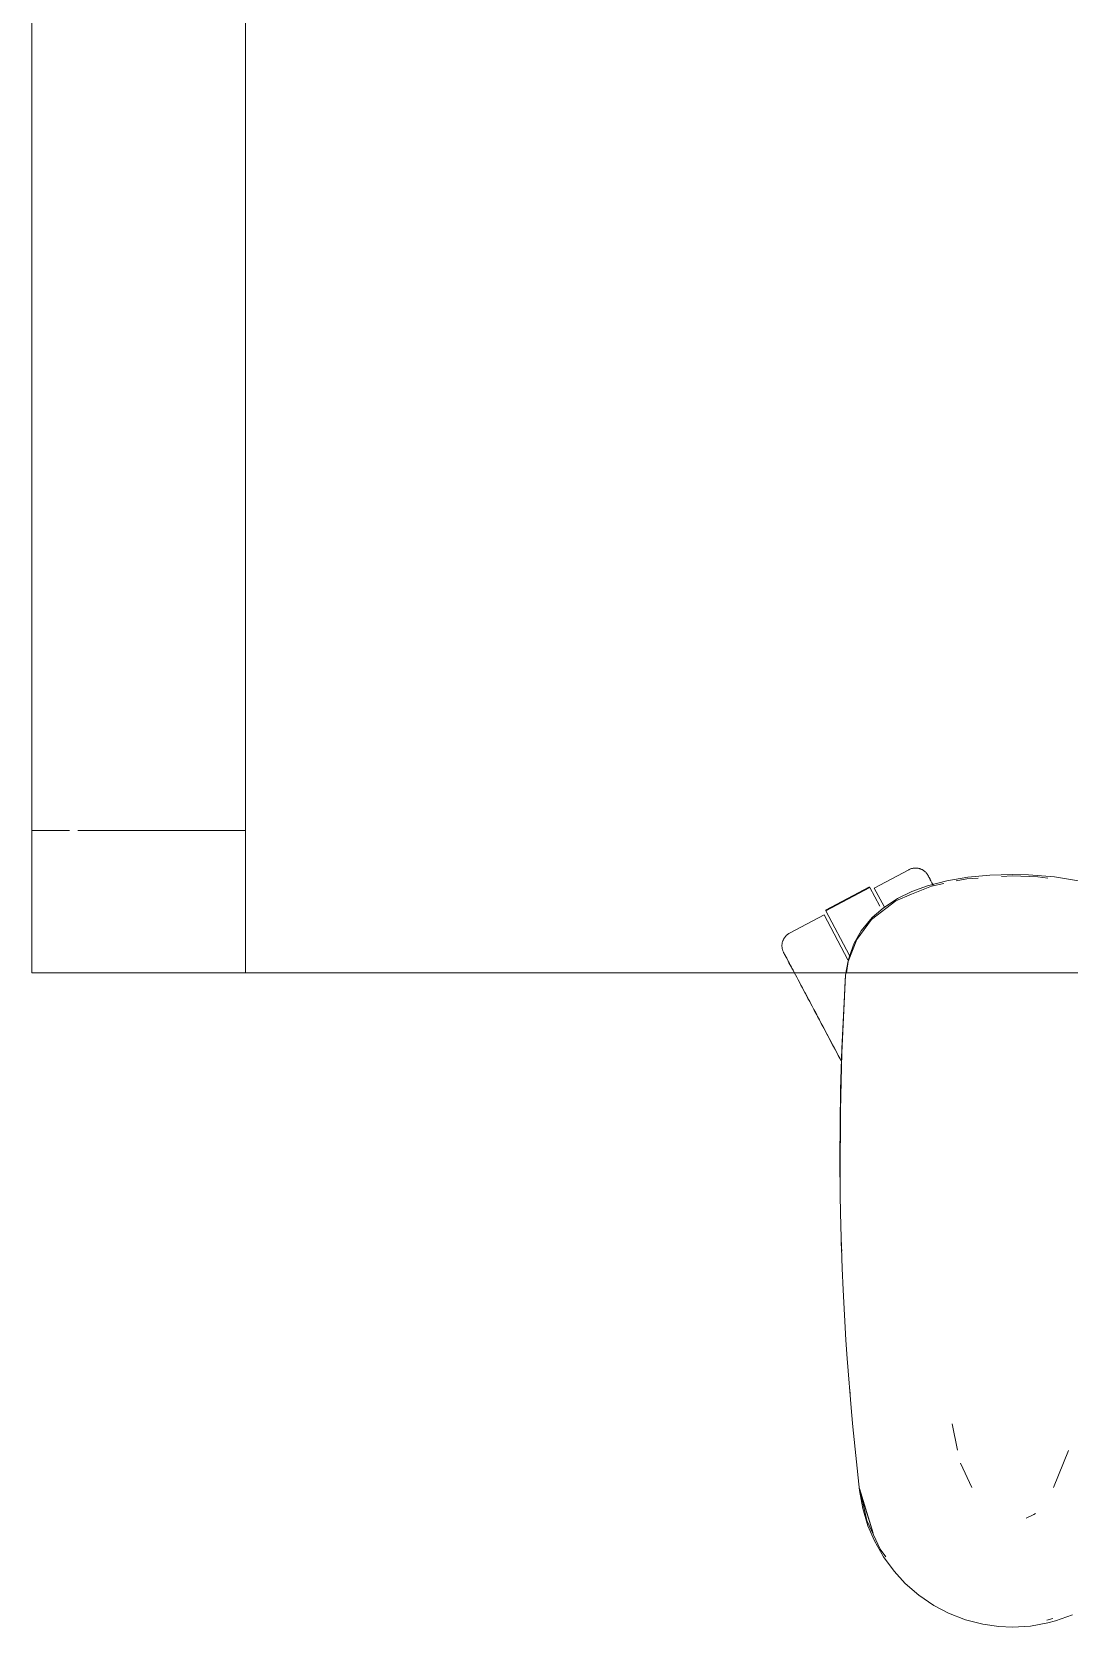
# Model space of a CAD drawing. Header units: millimetres. Extents: x 155927 to 295199, y -4084 to 97293.
# Drawn here: x 228996 to 229287.4, y 16864.6 to 17312.6 of the extents above; entities that cross this region are included whole.
import ezdxf

# ---------------------------------------------------------------- set-up
doc = ezdxf.new("R2010")
doc.units = ezdxf.units.MM
doc.header["$MEASUREMENT"] = 0
doc.layers.add('G-IMPT', color=8, linetype='CONTINUOUS', lineweight=9)
doc.layers.add('I-FURN', color=8, linetype='CONTINUOUS', lineweight=9)

msp = doc.modelspace()

# ---------------------------------------------------------------- linework, layer by layer
at = {"layer": 'G-IMPT'}
for p, q in [((229247.62, 17072.8), (229253.1, 17074.23)), ((229248.73, 17072.77), (229252.2, 17073.48)), ((229259.03, 17075.22), (229253.1, 17074.23)), ((229255.71, 17074.2), (229258.69, 17074.81)), ((229258.69, 17074.81), (229261.9, 17075.01)), ((229259.03, 17075.22), (229265.18, 17075.79)), ((229271.52, 17075.97), (229265.18, 17075.79)), ((229268.41, 17075.41), (229271.52, 17075.6)), ((229276.03, 17075.88), (229271.52, 17075.97)), ((229278.69, 17075.37), (229271.52, 17075.6)), ((229276.03, 17075.88), (229283.34, 17075.31)), ((229278.69, 17075.37), (229281.47, 17074.97)), ((229290.1, 17074.19), (229283.34, 17075.31)), ((229239.21, 17069.23), (229235.16, 17066.57)), ((229238.72, 17068.6), (229243.11, 17070.44)), ((229239.21, 17069.23), (229243.29, 17071.21)), ((229248.73, 17072.77), (229243.11, 17070.44)), ((229247.62, 17072.8), (229243.29, 17071.21)), ((229231.93, 17063.39), (229238.72, 17068.6)), ((229235.16, 17066.57), (229232.13, 17063.9)), ((229227.09, 17056.73), (229229.05, 17060.16)), ((229227.76, 17057.76), (229231.93, 17063.39)), ((229229.05, 17060.16), (229232.13, 17063.9)), ((229225.35, 17051.57), (229227.76, 17057.76)), ((229227.09, 17056.73), (229225.7, 17053.09)), ((229225.35, 17051.57), (229224.87, 17048.4)), ((229225.33, 17051.74), (229224.89, 17049.35)), ((229225.33, 17051.74), (229225.7, 17053.09)), ((229223.55, 17025.92), (229224.63, 17047.7)), ((229223.59, 17027.13), (229224.63, 17047.7)), ((229224.63, 17047.7), (229224.52, 17046.1)), ((229224.63, 17047.7), (229224.89, 17049.35)), ((229223.55, 17025.92), (229224.52, 17046.1)), ((229223.08, 17005.73), (229223.59, 17027.13)), ((229223.08, 17005.73), (229223.55, 17025.92)), ((229223.24, 17015.56), (229223.59, 17027.13)), ((229223.59, 17027.13), (229223.55, 17025.92)), ((229223.24, 17015.56), (229223.04, 16996.34)), ((229223.08, 17005.73), (229223.24, 17015.56)), ((229223.13, 16985.55), (229223.24, 17015.56)), ((229223.1, 17007.77), (229223.17, 17009.68)), ((229223.12, 17005.73), (229223.1, 17007.77)), ((229223.13, 16985.55), (229223.08, 17005.73)), ((229223.13, 16985.55), (229223.04, 16996.34)), ((229223.13, 16985.55), (229223.29, 16977.13)), ((229223.68, 16965.37), (229223.29, 16977.13)), ((229223.43, 16972.19), (229223.42, 16973.69)), ((229223.54, 16970.26), (229223.43, 16972.19)), ((229223.68, 16965.37), (229223.93, 16959.35)), ((229224.74, 16945.21), (229223.93, 16959.35)), ((229225.07, 16940.12), (229224.74, 16945.21)), ((229225.07, 16940.12), (229226.32, 16925.06)), ((229225.72, 16931.93), (229225.89, 16930.26)), ((229226.32, 16925.06), (229226.66, 16920.93)), ((229226.66, 16920.93), (229228.57, 16903.01)), ((229254.54, 16921.72), (229256.11, 16914.29)), ((229287.24, 16914.22), (229283.09, 16903.8)), ((229260.14, 16903.89), (229256.88, 16910.67)), ((229228.57, 16903.52), (229232.4, 16891.06)), ((229228.57, 16903.52), (229229.49, 16900.2)), ((229228.57, 16903.01), (229229.47, 16897.96)), ((229230.61, 16894.55), (229228.7, 16902.95)), ((229232.4, 16891.06), (229229.49, 16900.2)), ((229230.93, 16893.1), (229229.47, 16897.96)), ((229230.61, 16894.55), (229234.35, 16886.49)), ((229275.35, 16895.26), (229277.57, 16896.27)), ((229277.57, 16896.27), (229278.02, 16896.57)), ((229232.74, 16888.86), (229230.93, 16893.1)), ((229232.74, 16888.86), (229235.25, 16884.42)), ((229235.95, 16884.38), (229234.35, 16886.49)), ((229238.25, 16880.33), (229235.25, 16884.42)), ((229238.25, 16880.33), (229241.42, 16876.9)), ((229245.25, 16873.58), (229241.42, 16876.9)), ((229249.42, 16870.74), (229245.25, 16873.58)), ((229249.42, 16870.74), (229253.58, 16868.56)), ((229253.58, 16868.56), (229258.29, 16866.72)), ((229288.41, 16868.09), (229283.64, 16866.38)), ((229263.16, 16865.46), (229258.29, 16866.72)), ((229263.16, 16865.46), (229267.67, 16864.81)), ((229271.52, 16864.64), (229267.67, 16864.81)), ((229271.52, 16864.64), (229276.56, 16864.94)), ((229276.56, 16864.94), (229281.51, 16865.82)), ((229282.86, 16867.08), (229281.17, 16866.56)), ((229281.51, 16865.82), (229283.64, 16866.38))]:
    msp.add_line(p, q, dxfattribs=at)
at = {"layer": 'I-FURN'}
for p, q in [((228995.98, 17048.4), (228995.98, 17848.4)), ((228995.98, 17848.4), (228995.98, 17048.4)), ((228995.98, 17048.4), (228995.98, 17848.4)), ((228995.98, 17808.4), (228995.98, 17088.4)), ((229055.98, 17088.4), (229055.98, 17808.4)), ((229055.98, 17483.4), (229055.98, 17048.4)), ((228995.98, 17088.4), (228995.98, 17048.4)), ((228995.98, 17088.4), (229006.56, 17088.4)), ((228995.98, 17088.4), (229006.56, 17088.4)), ((229008.88, 17088.4), (229055.98, 17088.4)), ((229008.88, 17088.4), (229055.98, 17088.4)), ((229055.98, 17048.4), (229055.98, 17088.4)), ((229243.13, 17077.65), (229243.29, 17077.69)), ((229243.29, 17077.69), (229243.45, 17077.73)), ((229243.45, 17077.73), (229243.6, 17077.76)), ((229243.6, 17077.76), (229243.76, 17077.78)), ((229243.76, 17077.78), (229243.92, 17077.8)), ((229243.92, 17077.8), (229244.08, 17077.81)), ((229244.08, 17077.81), (229244.25, 17077.82)), ((229244.25, 17077.82), (229244.41, 17077.81)), ((229244.41, 17077.81), (229244.57, 17077.81)), ((229244.57, 17077.81), (229244.73, 17077.79)), ((229244.73, 17077.79), (229244.89, 17077.77)), ((229244.89, 17077.77), (229245.05, 17077.74)), ((229245.05, 17077.74), (229245.2, 17077.71)), ((229245.2, 17077.71), (229245.36, 17077.67)), ((229242.39, 17077.34), (229232.7, 17072.19)), ((229242.39, 17077.34), (229242.53, 17077.42)), ((229242.53, 17077.42), (229242.68, 17077.48)), ((229242.68, 17077.48), (229242.83, 17077.55)), ((229242.83, 17077.55), (229242.98, 17077.6)), ((229242.98, 17077.6), (229243.13, 17077.65)), ((229245.36, 17077.67), (229245.51, 17077.62)), ((229245.51, 17077.62), (229245.67, 17077.57)), ((229245.67, 17077.57), (229245.82, 17077.51)), ((229245.82, 17077.51), (229245.96, 17077.45)), ((229245.96, 17077.45), (229246.11, 17077.38)), ((229246.11, 17077.38), (229246.25, 17077.3)), ((229246.25, 17077.3), (229246.39, 17077.22)), ((229246.39, 17077.22), (229246.53, 17077.13)), ((229246.53, 17077.13), (229246.66, 17077.04)), ((229246.66, 17077.04), (229246.79, 17076.94)), ((229246.79, 17076.94), (229246.91, 17076.84)), ((229246.91, 17076.84), (229247.03, 17076.73)), ((229247.03, 17076.73), (229247.15, 17076.62)), ((229247.15, 17076.62), (229247.26, 17076.5)), ((229247.26, 17076.5), (229247.36, 17076.38)), ((229247.36, 17076.38), (229247.47, 17076.26)), ((229247.47, 17076.26), (229247.56, 17076.13)), ((229247.56, 17076.13), (229247.65, 17075.99)), ((229247.65, 17075.99), (229247.74, 17075.86)), ((229247.74, 17075.86), (229247.82, 17075.72)), ((229247.82, 17075.72), (229247.84, 17075.68)), ((229247.84, 17075.68), (229247.85, 17075.66)), ((229247.84, 17075.67), (229247.84, 17075.68)), ((229247.86, 17075.63), (229247.84, 17075.67)), ((229247.85, 17075.66), (229247.88, 17075.6)), ((229247.91, 17075.55), (229247.86, 17075.63)), ((229247.88, 17075.6), (229247.93, 17075.5)), ((229247.97, 17075.43), (229247.91, 17075.55)), ((229247.93, 17075.5), (229248.01, 17075.36)), ((229248.06, 17075.26), (229247.97, 17075.43)), ((229248.01, 17075.36), (229248.11, 17075.18)), ((229248.17, 17075.06), (229248.06, 17075.26)), ((229248.11, 17075.18), (229248.22, 17074.96)), ((229248.29, 17074.82), (229248.17, 17075.06)), ((229248.22, 17074.96), (229248.36, 17074.7)), ((229248.44, 17074.54), (229248.29, 17074.82)), ((229248.36, 17074.7), (229248.52, 17074.4)), ((229248.61, 17074.23), (229248.44, 17074.54)), ((229248.52, 17074.4), (229248.7, 17074.07)), ((229248.8, 17073.87), (229248.61, 17074.23)), ((229248.7, 17074.07), (229248.89, 17073.69)), ((229249.01, 17073.48), (229248.8, 17073.87)), ((229248.89, 17073.69), (229249.11, 17073.28)), ((229249.24, 17073.05), (229249.01, 17073.48)), ((229231.38, 17072.55), (229219.02, 17065.98)), ((229219.11, 17065.81), (229231.47, 17072.38)), ((229231.47, 17072.38), (229234.29, 17067.09)), ((229232.7, 17072.19), (229235.46, 17067)), ((229218.58, 17064.68), (229208.89, 17059.53)), ((229218.58, 17064.68), (229225.31, 17052.02)), ((229225.76, 17053.3), (229219.11, 17065.81)), ((229206.75, 17056.1), (229206.76, 17056.26)), ((229206.75, 17055.94), (229206.75, 17056.1)), ((229206.76, 17055.78), (229206.75, 17055.94)), ((229206.76, 17056.26), (229206.78, 17056.42)), ((229206.77, 17055.62), (229206.76, 17055.78)), ((229206.78, 17055.46), (229206.77, 17055.62)), ((229206.78, 17056.42), (229206.8, 17056.58)), ((229206.81, 17055.3), (229206.78, 17055.46)), ((229206.8, 17056.58), (229206.82, 17056.74)), ((229206.84, 17055.14), (229206.81, 17055.3)), ((229206.82, 17056.74), (229206.86, 17056.9)), ((229206.86, 17056.9), (229206.9, 17057.05)), ((229206.9, 17057.05), (229206.94, 17057.21)), ((229206.94, 17057.21), (229207, 17057.36)), ((229207, 17057.36), (229207.06, 17057.51)), ((229207.06, 17057.51), (229207.12, 17057.66)), ((229207.12, 17057.66), (229207.19, 17057.8)), ((229207.19, 17057.8), (229207.27, 17057.95)), ((229207.27, 17057.95), (229207.35, 17058.09)), ((229207.35, 17058.09), (229207.44, 17058.22)), ((229207.44, 17058.22), (229207.53, 17058.35)), ((229207.53, 17058.35), (229207.63, 17058.48)), ((229207.63, 17058.48), (229207.73, 17058.61)), ((229207.73, 17058.61), (229207.84, 17058.73)), ((229207.84, 17058.73), (229207.95, 17058.84)), ((229207.95, 17058.84), (229208.07, 17058.95)), ((229208.07, 17058.95), (229208.19, 17059.06)), ((229208.19, 17059.06), (229208.31, 17059.16)), ((229208.31, 17059.16), (229208.44, 17059.26)), ((229208.44, 17059.26), (229208.57, 17059.35)), ((229208.57, 17059.35), (229208.71, 17059.43)), ((229208.71, 17059.43), (229208.85, 17059.51)), ((229208.85, 17059.51), (229208.89, 17059.53)), ((229206.88, 17054.98), (229206.84, 17055.14)), ((229206.92, 17054.83), (229206.88, 17054.98)), ((229206.97, 17054.67), (229206.92, 17054.83)), ((229207.02, 17054.52), (229206.97, 17054.67)), ((229207.08, 17054.37), (229207.02, 17054.52)), ((229207.15, 17054.23), (229207.08, 17054.37)), ((229207.22, 17054.08), (229207.15, 17054.23)), ((229207.23, 17054.08), (229207.22, 17054.08)), ((229207.22, 17054.08), (229207.23, 17054.06)), ((229207.25, 17054.03), (229207.23, 17054.08)), ((229207.23, 17054.06), (229207.27, 17054)), ((229207.29, 17053.95), (229207.25, 17054.03)), ((229207.27, 17054), (229207.32, 17053.9)), ((229207.36, 17053.83), (229207.29, 17053.95)), ((229207.32, 17053.9), (229207.39, 17053.76)), ((229207.44, 17053.67), (229207.36, 17053.83)), ((229207.39, 17053.76), (229207.49, 17053.58)), ((229207.55, 17053.47), (229207.44, 17053.67)), ((229207.49, 17053.58), (229207.61, 17053.36)), ((229207.68, 17053.23), (229207.55, 17053.47)), ((229207.61, 17053.36), (229207.74, 17053.1)), ((229207.83, 17052.95), (229207.68, 17053.23)), ((229207.74, 17053.1), (229207.9, 17052.81)), ((229208, 17052.63), (229207.83, 17052.95)), ((229207.9, 17052.81), (229208.08, 17052.47)), ((229208.18, 17052.27), (229208, 17052.63)), ((229208.08, 17052.47), (229208.28, 17052.1)), ((229208.39, 17051.88), (229208.18, 17052.27)), ((229208.28, 17052.1), (229208.5, 17051.69)), ((229208.62, 17051.45), (229208.39, 17051.88)), ((229208.5, 17051.69), (229208.73, 17051.24)), ((229208.87, 17050.99), (229208.62, 17051.45)), ((229208.73, 17051.24), (229208.99, 17050.76)), ((229209.14, 17050.48), (229208.87, 17050.99)), ((228995.98, 17048.4), (229055.98, 17048.4)), ((229055.98, 17048.4), (228995.98, 17048.4)), ((228995.98, 17048.4), (230595.98, 17048.4)), ((230595.98, 17048.4), (228995.98, 17048.4)), ((229208.99, 17050.76), (229209.26, 17050.24)), ((229209.42, 17049.95), (229209.14, 17050.48)), ((229209.26, 17050.24), (229209.56, 17049.69)), ((229209.72, 17049.38), (229209.42, 17049.95)), ((229209.56, 17049.69), (229209.87, 17049.11)), ((229209.87, 17049.11), (229210.2, 17048.49)), ((229210.2, 17048.49), (229210.54, 17047.84)), ((229210.54, 17047.84), (229210.9, 17047.17)), ((229210.9, 17047.17), (229211.28, 17046.46)), ((229211.28, 17046.46), (229211.67, 17045.72)), ((229211.67, 17045.72), (229212.07, 17044.96)), ((229212.07, 17044.96), (229212.49, 17044.17)), ((229212.49, 17044.17), (229212.92, 17043.36)), ((229212.92, 17043.36), (229213.37, 17042.53)), ((229213.61, 17042.07), (229213.16, 17042.91)), ((229213.37, 17042.53), (229213.82, 17041.67)), ((229214.07, 17041.2), (229213.61, 17042.07)), ((229213.82, 17041.67), (229214.29, 17040.79)), ((229214.55, 17040.31), (229214.07, 17041.2)), ((229214.29, 17040.79), (229214.77, 17039.9)), ((229215.03, 17039.41), (229214.55, 17040.31)), ((229214.77, 17039.9), (229215.25, 17038.98)), ((229215.52, 17038.48), (229215.03, 17039.41)), ((229215.25, 17038.98), (229215.75, 17038.05)), ((229216.02, 17037.55), (229215.52, 17038.48)), ((229215.75, 17038.05), (229216.25, 17037.11)), ((229216.52, 17036.59), (229216.02, 17037.55)), ((229216.25, 17037.11), (229216.76, 17036.15)), ((229217.03, 17035.63), (229216.52, 17036.59)), ((229216.76, 17036.15), (229217.27, 17035.18)), ((229217.55, 17034.66), (229217.03, 17035.63)), ((229217.27, 17035.18), (229217.79, 17034.2)), ((229218.07, 17033.67), (229217.55, 17034.66)), ((229217.79, 17034.2), (229218.32, 17033.22)), ((229218.6, 17032.68), (229218.07, 17033.67)), ((229218.32, 17033.22), (229218.85, 17032.22)), ((229219.13, 17031.68), (229218.6, 17032.68)), ((229218.85, 17032.22), (229219.38, 17031.22)), ((229219.66, 17030.68), (229219.13, 17031.68)), ((229219.38, 17031.22), (229219.91, 17030.22)), ((229220.2, 17029.68), (229219.66, 17030.68)), ((229219.91, 17030.22), (229220.44, 17029.22)), ((229220.73, 17028.67), (229220.2, 17029.68)), ((229220.44, 17029.22), (229220.98, 17028.21)), ((229221.27, 17027.67), (229220.73, 17028.67)), ((229220.98, 17028.21), (229221.51, 17027.21)), ((229221.8, 17026.67), (229221.27, 17027.67)), ((229221.51, 17027.21), (229222.05, 17026.21)), ((229222.33, 17025.67), (229221.8, 17026.67)), ((229222.05, 17026.21), (229222.58, 17025.21)), ((229222.86, 17024.67), (229222.33, 17025.67)), ((229222.58, 17025.21), (229223.1, 17024.22)), ((229223.39, 17023.69), (229222.86, 17024.67)), ((229223.1, 17024.22), (229223.28, 17023.89))]:
    msp.add_line(p, q, dxfattribs=at)

doc.saveas('drawing.dxf')
